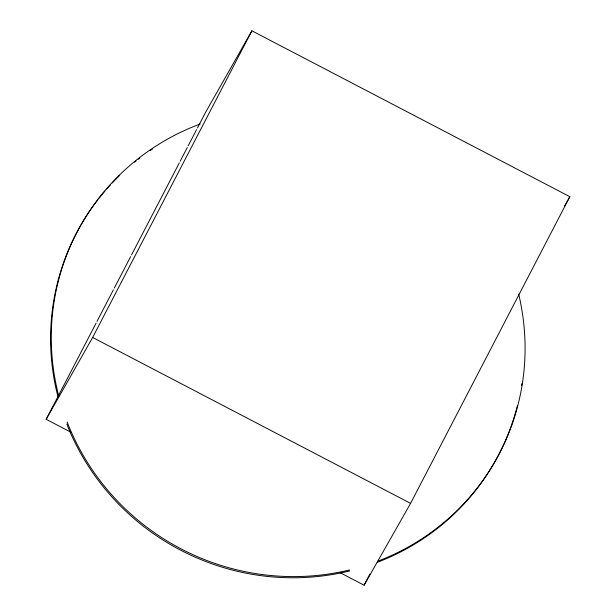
<?xml version="1.0" encoding="UTF-8"?>
<svg xmlns="http://www.w3.org/2000/svg" width="616" height="616" viewBox="0 0 616 616"><rect width="100%" height="100%" fill="white"/><g stroke="black" fill="none" stroke-linecap="round" stroke-linejoin="round"><path stroke-width="0.92" d="M70.879 432.201L46.162 419.303L96.15 323.038M97.035 321.336L113.398 289.82M114.283 288.111L130.654 256.595M131.539 254.893L179.318 162.894M180.203 161.184L187.279 147.555M188.165 145.853L196.566 129.668M197.451 127.966L205.413 112.628L251.898 30.8L569.838 196.696L410.587 503.372L364.102 585.2L340.232 572.749M46.162 419.303L92.646 337.468L251.898 30.8M364.102 585.2L369.846 574.127M564.626 205.883L569.838 196.696M92.646 337.468L410.587 503.372M517.478 405.405A238.43 232.132 29.6 0 1 377.185 562.37M349.611 570.955A238.43 232.132 29.6 0 1 66.821 424.093M58.143 397.459A238.43 232.132 29.6 0 1 97.906 199.7M99.037 198.244A238.43 232.132 29.6 0 1 104.882 191.122M106.684 189.035A238.43 232.132 29.6 0 1 110.379 184.916M112.266 182.89A238.43 232.132 29.6 0 1 119.389 175.668M134.581 162.185A238.43 232.132 29.6 0 1 136.02 161.03M138.2 159.313A238.43 232.132 29.6 0 1 139.663 158.181M150.165 150.612A238.43 232.132 29.6 0 1 152.468 149.064M521.844 383.691A238.43 232.132 29.6 0 1 521.56 385.516M518.649 294.071A238.43 232.132 29.6 0 1 377.854 561.184M349.372 569.993A238.43 232.132 29.6 0 1 67.152 422.037M58.82 396.273A238.43 232.132 29.6 0 1 200.223 123.985"/></g></svg>
